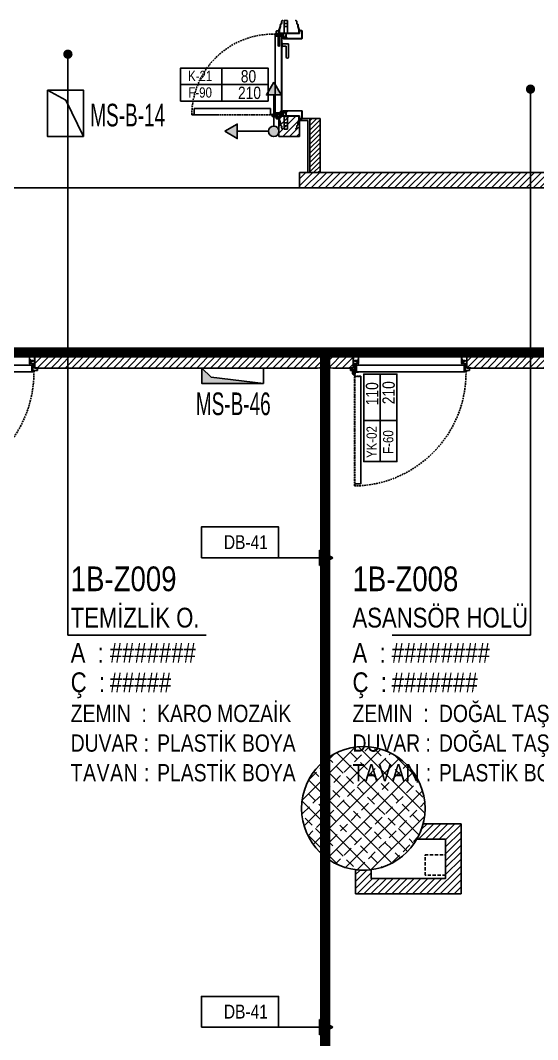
# Model space of a CAD drawing. Header units: centimetres. Extents: x -72470 to -43129, y -18750 to -16337.
# Drawn here: x -67366 to -66863, y -17329 to -16339 of the extents above; entities that cross this region are included whole.
import ezdxf
from ezdxf.enums import TextEntityAlignment as Align

# ---------------------------------------------------------------- set-up
doc = ezdxf.new("R2010")
doc.units = ezdxf.units.CM
doc.header["$MEASUREMENT"] = 0
for name, pattern in [('11-021_3001-BLOK_B_ZEMIN_KAT$0$HIDDEN2', [4.7625, 3.175, -1.5875]), ('DUZ', [0]), ('HIDDEN', [9.525, 6.35, -3.175])]:
    doc.linetypes.add(name, pattern=pattern)
doc.layers.get('0').update_dxf_attribs({"linetype": 'DUZ', "lineweight": 0})
doc.layers.get('Defpoints').update_dxf_attribs({"lineweight": 0})
doc.layers.add('11-021_3001-BLOK_B_ZEMIN_KAT$0$2DALANNET', color=1, linetype='Continuous', plot=False)
for name, color, linetype in [('11-021_3001-BLOK_B_ZEMIN_KAT$0$2DAYDINLATMA', 161, 'Continuous'), ('11-021_3001-BLOK_B_ZEMIN_KAT$0$2DDUVAR', 3, 'Continuous'), ('11-021_3001-BLOK_B_ZEMIN_KAT$0$2DGORUNUS2', 66, 'Continuous'), ('11-021_3001-BLOK_B_ZEMIN_KAT$0$2DKAPI', 180, 'Continuous'), ('11-021_3001-BLOK_B_ZEMIN_KAT$0$2DKAPIPOZU', 162, 'Continuous'), ('11-021_3001-BLOK_B_ZEMIN_KAT$0$2DKONST1', 6, 'Continuous'), ('11-021_3001-BLOK_B_ZEMIN_KAT$0$2DMAHALPOZU', 6, 'Continuous'), ('11-021_3001-BLOK_B_ZEMIN_KAT$0$2DPOZ DUVAR', 144, 'Continuous'), ('11-021_3001-BLOK_B_ZEMIN_KAT$0$2DTARAMA-DUVAR', 250, 'Continuous'), ('11-021_3001-BLOK_B_ZEMIN_KAT$0$2DTARAMA1', 253, 'Continuous'), ('11-021_3001-BLOK_B_ZEMIN_KAT$0$2DTAS', 32, 'Continuous'), ('11-021_3001-BLOK_B_ZEMIN_KAT$0$2DYAZI_SAFT', 212, 'Continuous'), ('11-021_3001-BLOK_B_ZEMIN_KAT$0$2DYAZIDOSEME', 212, 'Continuous'), ('11-021_500-BLOK A-str_zemin_kat$0$2DKOLON', 4, 'Continuous'), ('11-021_500-BLOK A-str_zemin_kat$0$2DTARAMA1', 253, 'Continuous'), ('11-021_500-BLOK B-str_zemin_kat$0$11-021_500-BLOK B-str_6_kat$0$2DTARAMA1', 253, 'Continuous'), ('11-021_500-BLOK B-str_zemin_kat$0$2DTARAMA-SAFT', 251, 'Continuous'), ('11-021_500-BLOK B-str_zemin_kat$0$2DTARAMA1', 253, 'Continuous'), ('2DDUVAR', 3, 'Continuous'), ('2DGORUNUS3', 41, 'Continuous'), ('2DTARAMA-DUVAR', 250, 'Continuous'), ('AREA_JLL', 242, 'Continuous')]:
    doc.layers.add(name, color=color, linetype=linetype)
doc.styles.add('11-021_3001-BLOK_B_ZEMIN_KAT$0$ARIAL', font='arial.ttf', dxfattribs={"width": 0.8})
doc.styles.add('11-021_3001-BLOK_B_ZEMIN_KAT$0$OLCU', font='arial.ttf', dxfattribs={"width": 0.8})
doc.styles.add('11-021_3001-BLOK_B_ZEMIN_KAT$0$yazi', font='calibri.ttf', dxfattribs={"width": 0.6})
doc.dimstyles.new('11-021_3001-BLOK_B_ZEMIN_KAT$0$DIM100', dxfattribs={"dimscale": 90, "dimtxt": 0.25, "dimasz": 0.005, "dimexe": 0.04, "dimexo": 0.1, "dimgap": 0.05, "dimtad": 1, "dimrnd": 0.5, "dimdsep": 46, "dimtxsty": '11-021_3001-BLOK_B_ZEMIN_KAT$0$OLCU', "dimblk": '11-021_3001-BLOK_B_ZEMIN_KAT$0$WDIM', "dimcen": 0.09, "dimse1": 1, "dimse2": 1, "dimclrd": 256, "dimclre": 256, "dimclrt": 6, "dimadec": 0, "dimazin": 0, "dimtfac": 1, "dimtix": 1, "dimtmove": 1, "dimatfit": 2, "dimldrblk": '11-021_3001-BLOK_B_ZEMIN_KAT$0$WDIM', "dimfxl": 1, "dimtolj": 1, "dimarcsym": 0})
pattern_1 = [(45, (-64549.759, -17951.807), (-3.367596, 3.367596), [])]

# ---------------------------------------------------------------- blocks, each defined once
blk = doc.blocks.new('11-021_3001-BLOK_B_ZEMIN_KAT$0$KÇ KOLU')
at = {"layer": '11-021_3001-BLOK_B_ZEMIN_KAT$0$2DKAPI'}
for p, q in [((-2.25, 0), (2.25, 0)), ((2.25, 0), (2.25, -0.5)), ((-11.7, -4.35), (-1.4, -4.35, 0)), ((-11.7, -6.65), (0.9, -6.65, 0)), ((-2.25, 0), (-2.25, -0.5)), ((-1.34, -0.5, 0), (-2.25, -0.5)), ((-1.34, -0.5, 0), (1.12, -0.5, 0)), ((-1.15, -4.1, 0), (-1.15, -0.5, 0)), ((1.12, -0.5, 0), (2.25, -0.5)), ((1.15, -6.4, 0), (1.15, -0.5, 0))]:
    blk.add_line(p, q, dxfattribs=at)
at = {"layer": '11-021_3001-BLOK_B_ZEMIN_KAT$0$2DKAPI', "extrusion": (1.39258e-08, -8.46361e-09, 1)}
blk.add_line((1.23, -0.5, 0), (-1.23, -0.5, 0), dxfattribs=at)
at = {"layer": '11-021_3001-BLOK_B_ZEMIN_KAT$0$2DKAPI'}
for centre, radius, start, end in [((-11.7, -5.5), 1.15, 90, 270), ((0.9, -6.4, 0), 0.25, 270.00097, 0.00097)]:
    blk.add_arc(centre, radius, start, end, dxfattribs=at)
at = {"layer": '11-021_3001-BLOK_B_ZEMIN_KAT$0$2DKAPI', "extrusion": (-1.0365e-12, 6.70829e-08, 1)}
blk.add_arc((-1.4, -4.1, 0), 0.25, 270.00097, 0, dxfattribs=at)
blk = doc.blocks.new('11-021_3001-BLOK_B_ZEMIN_KAT$0$K-21')
at = {"layer": '11-021_3001-BLOK_B_ZEMIN_KAT$0$2DTARAMA1'}
h = blk.add_hatch(dxfattribs=at)
h.set_pattern_fill('DOTS', color=256, scale=0.1, angle=180, style=0)
h.set_pattern_definition([(360, (-82.75, 15.9795), (0.079375, -0.15875), [0, -0.15875])])
edge = h.paths.add_edge_path()
edge.add_line((-75.57, 13.25), (-76.96, 13.25))
edge.add_line((-76.96, 13.25), (-77.25, 13.2))
edge.add_line((-77.25, 13.2), (-75.7, 13.2))
edge.add_arc((-75.7, 13.4), 0.2, 270, 311.40962)
h = blk.add_hatch(dxfattribs=at)
h.set_pattern_fill('DOTS', color=256, scale=0.1, angle=180, style=0)
h.set_pattern_definition([(180, (2.75, 15.9795), (-0.079375, -0.15875), [0, -0.15875])])
edge = h.paths.add_edge_path()
edge.add_line((-3.04, 13.25), (-4.43, 13.25))
edge.add_arc((-4.3, 13.4), 0.2, 228.59038, 270)
edge.add_line((-4.3, 13.2), (-2.75, 13.2))
edge.add_line((-2.75, 13.2), (-3.04, 13.25))
blk.add_line((-78.38, 22.5), (-78.4, 22.5))
at = {"layer": '11-021_3001-BLOK_B_ZEMIN_KAT$0$2DKAPI', "lineweight": -2}
for p, q in [((-79.7, 23.55), (-79.7, 22.7)), ((-0.7, 23.65), (-79.6, 23.65)), ((-0.7, 23.55), (-79.6, 23.55)), ((-79.6, 23.55), (-79.6, 22.7)), ((-77.6, 22.7), (-79.6, 22.7)), ((-77.5, 22.6), (-79.6, 22.6)), ((-77.5, 22.85), (-79.5, 22.85)), ((-79.5, 22.85), (-79.5, 22.75)), ((-77.5, 22.75), (-79.5, 22.75)), ((-77.5, 22.42), (-77.68, 22.6)), ((-77.6, 22.7), (-77.6, 22.6)), ((-77.5, 22.75), (-77.5, 17.35)), ((-77.4, 22.75), (-77.4, 17.35)), ((-2.21, 24.15), (-4.4, 24.15)), ((-2.9, 22.75), (-2.9, 17.35)), ((-0.8, 22.85), (-2.8, 22.85)), ((-0.8, 22.75), (-2.8, 22.75)), ((-2.8, 22.75), (-2.8, 17.35)), ((-0.7, 22.6), (-2.8, 22.6)), ((-2.55, 22.6), (-2.8, 22.37)), ((-0.7, 22.7), (-2.7, 22.7)), ((-2.7, 22.7), (-2.7, 22.6)), ((-1.26, 24.32), (-2.11, 24.16)), ((-0.16, 24.02), (-2.09, 23.66)), ((-0.8, 22.85), (-0.8, 22.75)), ((-0.7, 23.55), (-0.7, 22.7)), ((-0.6, 23.55), (-0.6, 22.7)), ((0.23, 24.16), (-0.01, 24.6)), ((0.4, 25.3), (0.4, 22.5)), ((0.9, 25.3), (0.9, 22.5)), ((-2.9, 17.35), (-77.4, 17.35)), ((-2.9, 17.25), (-77.4, 17.25)), ((-75.15, 11.5), (-75.15, 15.55)), ((-4.85, 11.5), (-4.85, 15.55))]:
    blk.add_line(p, q, dxfattribs=at)
at = {"layer": '11-021_3001-BLOK_B_ZEMIN_KAT$0$2DKAPI'}
for p, q in [((-78.5, 21.5), (-78.5, 19.45)), ((-1.09, 21.95), (-1.73, 21.95)), ((-1.5, 21.5), (-1.5, 19.45)), ((-1.2, 21.5), (-1.2, 19.45)), ((-1.09, 21.95), (1.21, 21.95)), ((-1.09, 21.65), (1.21, 21.65)), ((1.03, 21.95), (1.03, 22.3)), ((1.36, 22.3), (1.36, 22.1)), ((1.66, 22.3), (1.66, 22.1)), ((-78.3, 13), (-79.95, 13)), ((-1.7, 13), (-0.05, 13)), ((-1.5, 19.45), (-1.2, 19.45))]:
    blk.add_line(p, q, dxfattribs=at)
at = {"layer": '11-021_3001-BLOK_B_ZEMIN_KAT$0$2DKAPI', "linetype": '11-021_3001-BLOK_B_ZEMIN_KAT$0$HIDDEN2', "ltscale": 0.1}
for p, q in [((-92.8, 14.75), (-80.3, 14.75)), ((-92.8, 14.75), (-92.8, 11.75)), ((-92.8, 11.75), (-80.3, 11.75)), ((-89.8, 14.55), (-89.8, 11.95)), ((-86.8, 14.55), (-86.8, 11.95)), ((-80.5, 14.75), (-80.5, 11.75)), ((12.8, 14.75), (0.3, 14.75)), ((12.8, 11.75), (0.3, 11.75)), ((0.5, 14.75), (0.5, 11.75)), ((6.8, 14.55), (6.8, 11.95)), ((9.8, 14.55), (9.8, 11.95)), ((12.8, 14.75), (12.8, 11.75))]:
    blk.add_line(p, q, dxfattribs=at)
at = {"layer": '11-021_3001-BLOK_B_ZEMIN_KAT$0$2DKAPI'}
for points in [[(-80, 0), (-84, 0), (-84, 0.3), (-81, 0.3), (-80.3, 0.3), (-80.3, 19.7), (-84, 19.7), (-84, 20), (-80, 20)], [(-78.12, 21.58), (-78.3, 21.58), (-78.3, 19.58), (-78.12, 19.58)], [(-1.7, 21.58), (-1.88, 21.58), (-1.88, 19.58), (-1.7, 19.58)], [(0, 0), (4, 0), (4, 0.3), (1, 0.3), (0.3, 0.3), (0.3, 19.7), (4, 19.7), (4, 20), (0, 20)]]:
    blk.add_lwpolyline(points, close=True, dxfattribs=at)
at = {"layer": '11-021_3001-BLOK_B_ZEMIN_KAT$0$2DKAPI', "lineweight": -2}
for points in [[(-76.9, 15.6), (-76.9, 14.9, 0.414214), (-76.7, 14.7), (-75.9, 14.7, 0.494565), (-75.71, 14.95), (-75.71, 14.95), (-75.89, 15.62, -1.142909), (-75.3, 15.7), (-75.3, 13.4, -0.414214), (-75.7, 13), (-78.3, 13), (-78.3, 13.2), (-75.7, 13.2, 0.414214), (-75.5, 13.4), (-75.5, 15.7, 1.142909), (-75.7, 15.67), (-75.51, 15.01, -0.494565), (-75.9, 14.5), (-76.7, 14.5, -0.414214), (-77.1, 14.9), (-77.1, 15.6, 0.414214), (-77.3, 15.8), (-78.1, 15.8, -0.388473), (-78.5, 16.16), (-78.49, 16.17), (-78.5, 16.17, -0.016382), (-78.5, 16.2), (-78.5, 21.58, -0.267949), (-78.3, 21.93, 0.767327), (-78.4, 22.3), (-82.4, 22.3, 0.414214), (-82.6, 22.1), (-82.6, 21), (-82.8, 21), (-82.8, 22.1, -0.414214), (-82.4, 22.5), (-78.4, 22.5, -0.767327), (-78.2, 21.75, 0.267949), (-78.3, 21.58), (-78.3, 16.2, 0.414214), (-78.1, 16), (-77.3, 16, -0.414214)], [(-3.1, 15.6), (-3.1, 14.9, -0.414214), (-3.3, 14.7), (-4.1, 14.7, -0.494565), (-4.29, 14.95), (-4.29, 14.95), (-4.11, 15.62, 1.142909), (-4.7, 15.7), (-4.7, 13.4, 0.414214), (-4.3, 13), (-1.7, 13), (-1.7, 13.2), (-4.3, 13.2, -0.414214), (-4.5, 13.4), (-4.5, 15.7, -1.142909), (-4.3, 15.67), (-4.49, 15.01, 0.494565), (-4.1, 14.5), (-3.3, 14.5, 0.414214), (-2.9, 14.9), (-2.9, 15.6, -0.414214), (-2.7, 15.8), (-1.9, 15.8, 0.388473), (-1.5, 16.16), (-1.51, 16.17), (-1.5, 16.17, 0.016382), (-1.5, 16.2), (-1.5, 21.58, 0.267949), (-1.7, 21.93, -0.767327), (-1.6, 22.3), (2.4, 22.3, -0.414214), (2.6, 22.1), (2.6, 21), (2.8, 21), (2.8, 22.1, 0.414214), (2.4, 22.5), (-1.6, 22.5, 0.767327), (-1.8, 21.75, -0.267949), (-1.7, 21.58), (-1.7, 16.2, -0.414214), (-1.9, 16), (-2.7, 16, 0.414214)], [(-75, -2.25, -0.414214), (-75.25, -2.5), (-82.65, -2.5, -0.414214), (-82.9, -2.25), (-82.9, 0), (-82.75, 0), (-82.75, -2.25, 0.414214), (-82.65, -2.35), (-75.25, -2.35, 0.414214), (-75.15, -2.25), (-75.15, 11.5, -1), (-75.6, 11.5), (-75.6, 12.48), (-75.45, 12.48), (-75.45, 11.5, 1), (-75.3, 11.5), (-75.3, 15.55, -1), (-75, 15.55)], [(-5, -2.25, 0.414214), (-4.75, -2.5), (2.65, -2.5, 0.414214), (2.9, -2.25), (2.9, 0), (2.75, 0), (2.75, -2.25, -0.414214), (2.65, -2.35), (-4.75, -2.35, -0.414214), (-4.85, -2.25), (-4.85, 11.5, 1), (-4.4, 11.5), (-4.4, 12.48), (-4.55, 12.48), (-4.55, 11.5, -1), (-4.7, 11.5), (-4.7, 15.55, 1), (-5, 15.55)]]:
    blk.add_lwpolyline(points, format="xyb", close=True, dxfattribs=at)
at = {"layer": '11-021_3001-BLOK_B_ZEMIN_KAT$0$2DKAPI'}
for points in [[(-87.8, 18.42, 0.330017), (-89.25, 17.89, -0.330016), (-90.93, 17.28, 0.420839), (-92.55, 16.37), (-92.78, 16.29, -0.447989), (-90.87, 17.47, 0.330017), (-89.42, 18, -0.330016), (-87.74, 18.61, 0.160745), (-86.93, 18.63), (-84, 19.7), (-81, 19.7), (-81, 19.5), (-83.96, 19.5), (-86.86, 18.45, -0.160745)], [(-79.81, 15.11), (-79.99, 15.34), (-78.68, 16.4), (-78.5, 16.17, 0.005789), (-78.5, 16.16)], [(-75.95, 13.43), (-75.98, 13.58), (-77.25, 13.35), (-78.36, 13.55, 0.465986), (-78.65, 13.3), (-78.65, 13.1, 0.414214), (-78.4, 12.85), (-75.55, 12.85, -0.414214), (-75.45, 12.75), (-75.45, 11.5), (-75.3, 11.5), (-75.3, 12.75, 0.414214), (-75.55, 13), (-78.4, 13, -0.414214), (-78.5, 13.1), (-78.5, 13.3, -0.465987), (-78.38, 13.4), (-77.25, 13.2)], [(-4.05, 13.43), (-4.02, 13.58), (-2.75, 13.35), (-1.64, 13.55, -0.465986), (-1.35, 13.3), (-1.35, 13.1, -0.414214), (-1.6, 12.85), (-4.45, 12.85, 0.414214), (-4.55, 12.75), (-4.55, 11.5), (-4.7, 11.5), (-4.7, 12.75, -0.414214), (-4.45, 13), (-1.6, 13, 0.414214), (-1.5, 13.1), (-1.5, 13.3, 0.465987), (-1.62, 13.4), (-2.75, 13.2)], [(-0.19, 15.11), (-0.01, 15.34), (-1.32, 16.4), (-1.5, 16.17, -0.005789), (-1.5, 16.16)], [(7.8, 18.42, -0.330017), (9.25, 17.89, 0.330016), (10.93, 17.28, -0.420839), (12.55, 16.37), (12.78, 16.29, 0.447989), (10.87, 17.47, -0.330017), (9.42, 18, 0.330016), (7.74, 18.61, -0.160745), (6.93, 18.63), (4, 19.7), (1, 19.7), (1, 19.5), (3.96, 19.5), (6.86, 18.45, 0.160745)], [(-87.8, 1.58, -0.330017), (-89.25, 2.11, 0.330017), (-90.93, 2.72, -0.420839), (-92.55, 3.63), (-92.78, 3.71, 0.447989), (-90.87, 2.53, -0.330017), (-89.42, 2, 0.330016), (-87.74, 1.39, -0.160745), (-86.93, 1.37), (-84, 0.3), (-81, 0.3), (-81, 0.5), (-83.96, 0.5), (-86.86, 1.55, 0.160745)], [(7.8, 1.58, 0.330017), (9.25, 2.11, -0.330017), (10.93, 2.72, 0.420839), (12.55, 3.63), (12.78, 3.71, -0.447989), (10.87, 2.53, 0.330017), (9.42, 2, -0.330016), (7.74, 1.39, 0.160745), (6.93, 1.37), (4, 0.3), (1, 0.3), (1, 0.5), (3.96, 0.5), (6.86, 1.55, -0.160745)]]:
    blk.add_lwpolyline(points, format="xyb", close=True, dxfattribs=at)
at = {"layer": '11-021_3001-BLOK_B_ZEMIN_KAT$0$2DKAPI', "lineweight": -2}
blk.add_circle((-0.4, 25.3), 0.8, dxfattribs=at)
for centre, radius, start, end in [((-79.6, 23.55), 0.1, 90, 180), ((-79.6, 22.7), 0.1, 180, 270), ((-77.5, 22.75), 0.1, 0, 90), ((-4.4, 23.65), 0.5, 90, 180), ((-2.8, 22.75), 0.1, 90, 180), ((-2.21, 24.65), 0.5, 270, 280.80118), ((-2.18, 24.15), 0.5, 270, 280.69587), ((-0.4, 25.3), 1.3, 0, 307.97987), ((-0.7, 23.55), 0.1, 0, 90), ((-0.7, 22.7), 0.1, 270, 0), ((-77.4, 17.35), 0.1, 180, 270), ((-2.9, 17.35), 0.1, 270, 0)]:
    blk.add_arc(centre, radius, start, end, dxfattribs=at)
at = {"layer": '11-021_3001-BLOK_B_ZEMIN_KAT$0$2DKAPI'}
for centre, radius, start, end in [((-1.05, 21.5), 0.45, 90, 180), ((-1.05, 21.5), 0.15, 90, 180), ((1.21, 22.1), 0.45, 270, 0), ((1.21, 22.1), 0.15, 270, 0), ((-79.99, 15.34), 0.3, 270, 308.89453), ((-78.49, 16.17), 0.3, 218.89453, 292.02431), ((-1.51, 16.17), 0.3, 247.97569, 321.10547), ((-0.01, 15.34), 0.3, 231.10547, 270)]:
    blk.add_arc(centre, radius, start, end, dxfattribs=at)
at = {"layer": '11-021_3001-BLOK_B_ZEMIN_KAT$0$2DKONST1'}
for p, q in [((-80.3, 20.78), (-80.3, 19.03)), ((-78.45, 20.88), (-80.2, 20.88)), ((-78.3, 21.59), (-78.3, 18.58)), ((-78.12, 21.23), (-78.1, 21.23)), ((-78, 21.13), (-78, 18.68)), ((-77.9, 22.01), (-77.9, 20.7)), ((-80.2, 18.93), (-78.45, 18.93)), ((-78.12, 18.58), (-78.3, 18.58)), ((-78.12, 18.58), (-78.1, 18.58)), ((-4.5, 18.51), (-4.41, 18.6)), ((-4.5, 17.69), (-4.5, 18.51)), ((-2.8, 18.51), (-4.5, 18.51)), ((-4.41, 17.6), (-4.5, 17.69)), ((-2.8, 17.69), (-4.5, 17.69)), ((-4.41, 17.6), (-4.41, 18.6)), ((-4.41, 18.6), (-2.8, 18.6)), ((-2.8, 17.6), (-4.41, 17.6)), ((-2, 19.45), (-2, 16.75)), ((-1.7, 19.55), (-1.9, 19.55)), ((-1.88, 16.65), (-1.9, 16.65)), ((-1.88, 16.65), (-1.7, 16.65)), ((-1.7, 19.55), (-1.7, 16.65)), ((-1.55, 19.4), (-0.2, 19.4)), ((-0.2, 16.8), (-1.55, 16.8)), ((-1, 17.45), (-1, 18.75)), ((-0.1, 19.3), (-0.1, 16.9))]:
    blk.add_line(p, q, dxfattribs=at)
at = {"layer": '11-021_3001-BLOK_B_ZEMIN_KAT$0$2DKONST1', "linetype": '11-021_3001-BLOK_B_ZEMIN_KAT$0$HIDDEN2', "ltscale": 0.1}
for p, q in [((-67.7, 20.67), (-77.2, 20.67)), ((-67.7, 19.27), (-67.7, 20.67)), ((-77.2, 19.27), (-67.7, 19.27))]:
    blk.add_line(p, q, dxfattribs=at)
at = {"layer": '11-021_3001-BLOK_B_ZEMIN_KAT$0$2DKONST1'}
for points in [[(-78.12, 19.69), (-78.7, 20.27), (-78.7, 20.47), (-78.12, 20.47)], [(-78.12, 20.27), (-78.7, 20.27)], [(-78.12, 20.47), (-77.5, 20.47)], [(-77.5, 20.27), (-78.12, 20.27)], [(-77.5, 19.07), (-78.12, 19.69)], [(-2.8, 17.45), (-1, 17.45), (-0.6, 17.85), (-0.6, 18.35), (-1, 18.75), (-2.8, 18.75), (-2.8, 17.45)]]:
    blk.add_lwpolyline(points, dxfattribs=at)
blk.add_lwpolyline([(-77.2, 21.07), (-77.5, 21.07), (-77.5, 18.67), (-77.3, 18.67), (-77.2, 18.67)], close=True, dxfattribs=at)
for points in [[(-75.9, 15.68), (-75.89, 15.11, 0.407471), (-75.81, 15.02), (-75.74, 15.01, -0.314176), (-75.72, 14.99), (-75.7, 14.94, -0.314278), (-75.73, 14.88), (-75.96, 14.79, -0.088425), (-76.2, 14.75), (-76.72, 14.73, -0.002352), (-76.81, 14.75, -0.133859), (-76.83, 14.76, -0.207567), (-76.9, 14.9), (-76.9, 15.58, 0.213459), (-77.02, 15.88, -0.539342), (-77.01, 15.99, -0.17378), (-76.98, 15.98, 0.03736), (-76.4, 15.95, 0.055717), (-75.63, 16.15, 0.487936), (-75.62, 16.22, 0.191668), (-76.78, 16.74, 0.032422), (-77.02, 16.74, -1.157597), (-77.04, 16.9), (-76.7, 16.9, -0.095803), (-76.03, 16.73, -0.073827), (-75.47, 16.36, -0.054813), (-75.33, 16.22, -0.629557), (-75.41, 16.04, 0.056027), (-75.65, 16, 0.20578), (-75.85, 15.87, 0.163118)], [(-76.1, 15.75), (-76.66, 15.75, 0.414214), (-76.72, 15.69), (-76.72, 15.03, 0.414214), (-76.66, 14.97), (-76.11, 14.97, 0.308319), (-76.06, 15), (-76.06, 15.53, 0.062439), (-76.06, 15.54), (-76.07, 15.73, 0.213162)], [(-4.1, 15.68), (-4.11, 15.11, -0.407471), (-4.19, 15.02), (-4.26, 15.01, 0.314176), (-4.28, 14.99), (-4.3, 14.94, 0.314278), (-4.27, 14.88), (-4.04, 14.79, 0.088425), (-3.8, 14.75), (-3.28, 14.73, 0.002352), (-3.19, 14.75, 0.133859), (-3.17, 14.76, 0.207567), (-3.1, 14.9), (-3.1, 15.58, -0.213459), (-2.98, 15.88, 0.539342), (-2.99, 15.99, 0.17378), (-3.02, 15.98, -0.03736), (-3.6, 15.95, -0.055717), (-4.37, 16.15, -0.487936), (-4.38, 16.22, -0.191668), (-3.22, 16.74, -0.032422), (-2.98, 16.74, 1.157597), (-2.96, 16.9), (-3.3, 16.9, 0.095803), (-3.97, 16.73, 0.073827), (-4.53, 16.36, 0.054813), (-4.67, 16.22, 0.629557), (-4.59, 16.04, -0.056027), (-4.35, 16, -0.20578), (-4.15, 15.87, -0.163118)], [(-3.9, 15.75), (-3.34, 15.75, -0.414214), (-3.28, 15.69), (-3.28, 15.03, -0.414214), (-3.34, 14.97), (-3.89, 14.97, -0.308319), (-3.94, 15), (-3.94, 15.53, -0.062439), (-3.94, 15.54), (-3.93, 15.73, -0.213162)]]:
    blk.add_lwpolyline(points, format="xyb", close=True, dxfattribs=at)
for centre, radius, start, end in [((-80.2, 20.78), 0.1, 90, 180), ((-78.38, 22.01), 0.485, 0, 90), ((-78.1, 21.13), 0.1, 0, 90), ((-78.05, 20.7), 0.15, 289.47122, 0), ((-80.2, 19.03), 0.1, 180, 270), ((-78.1, 18.68), 0.1, 270, 0), ((-1.9, 19.45), 0.1, 90, 180), ((-1.9, 16.75), 0.1, 180, 270), ((-0.2, 19.3), 0.1, 0, 90), ((-0.2, 16.9), 0.1, 270, 0)]:
    blk.add_arc(centre, radius, start, end, dxfattribs=at)
at = {"layer": '11-021_3001-BLOK_B_ZEMIN_KAT$0$2DTARAMA1', "linetype": '11-021_3001-BLOK_B_ZEMIN_KAT$0$HIDDEN2', "ltscale": 0.5}
for points in [[(-7.25, 80.25), (-7.25, 102.33, -0.414214), (-7.13, 102.45), (-1.4, 102.45, 0.414214), (-1.27, 102.58), (-1.27, 104.43, 1), (-1.29, 104.43), (-1.29, 102.58, -1), (-1.45, 102.58), (-1.45, 104.43, -1), (-1.11, 104.43), (-1.11, 80.25)], [(-1.18, 80.25), (-1.18, 104.43, 1), (-1.38, 104.43), (-1.38, 102.58, 1), (-1.36, 102.58), (-1.36, 104.43, -1), (-1.2, 104.43), (-1.2, 102.58, -0.414214), (-1.4, 102.38), (-7.13, 102.38, 0.414214), (-7.18, 102.33), (-7.18, 80.25)], [(-7.25, 80.25), (-7.25, 80.25), (-7.25, 28.17, 0.414214), (-7.13, 28.05), (-1.4, 28.05, -0.414214), (-1.27, 27.92), (-1.27, 26.07, -1), (-1.29, 26.07), (-1.29, 27.92, 1), (-1.45, 27.92), (-1.45, 26.07, 1), (-1.11, 26.07), (-1.11, 80.25)], [(-1.18, 80.25), (-1.18, 80.25), (-1.18, 26.07, -1), (-1.38, 26.07), (-1.38, 27.92, -1), (-1.36, 27.92), (-1.36, 26.07, 1), (-1.2, 26.07), (-1.2, 27.92, 0.414214), (-1.4, 28.12), (-7.13, 28.12, -0.414214), (-7.18, 28.17), (-7.18, 80.25)]]:
    blk.add_lwpolyline(points, format="xyb", dxfattribs=at)
blk.add_arc((-0.7, 25.89), 78.71, 90.42441, 182.20373, dxfattribs=at)
at = {"layer": '11-021_3001-BLOK_B_ZEMIN_KAT$0$2DTARAMA1', "lineweight": -2}
for points in [[(-79.99, 15.34), (-79.99, 15.04), (-79.81, 15.11)], [(-78.5, 16.16), (-78.73, 15.98), (-78.57, 15.88)], [(-78.57, 15.88), (-78.38, 15.89), (-78.5, 16.16)], [(-1.43, 15.88), (-1.62, 15.89), (-1.5, 16.16)], [(-1.5, 16.16), (-1.27, 15.98), (-1.43, 15.88)], [(-0.01, 15.34), (-0.01, 15.04), (-0.19, 15.11)]]:
    blk.add_solid(points, dxfattribs=at)
at = {"layer": 'Defpoints'}
blk.add_lwpolyline([(0, 0), (0, 20), (11.94, 20)], dxfattribs=at)
at = {"extrusion": (0, 0, -1), "zscale": -1}
blk.add_blockref('11-021_3001-BLOK_B_ZEMIN_KAT$0$KÇ KOLU', (68.9, 17.25), dxfattribs=at)
blk = doc.blocks.new('11-021_3001-BLOK_B_ZEMIN_KAT$0$KAPINO')
blk.add_line((-19.02, 11.06), (65.98, 11.06))
for points in [[(20.98, 27.13), (-19.02, 27.13), (-19.02, -5), (20.98, -5)], [(20.98, 27.13), (65.98, 27.13), (65.98, -5), (20.98, -5)]]:
    blk.add_lwpolyline(points, close=True)
at = {"color": 2, "style": '11-021_3001-BLOK_B_ZEMIN_KAT$0$OLCU', "width": 0.8}
for tag, height, p in [('KAP.NO', 10, (-0.03, 19.47)), ('GENISLIK', 12, (46.93, 19.1)), ('YANGIN', 10, (-0.03, 3.4)), ('YUKSEKLIK', 12, (47.93, 3.03))]:
    blk.add_attdef(tag, text='', height=height, dxfattribs=at).set_placement(p, align=Align.MIDDLE_CENTER)
blk = doc.blocks.new('11-021_3001-BLOK_B_ZEMIN_KAT$0$DösemeYönelim')
at = {"extrusion": (-1e-15, -1.85709e-08, 1)}
h = blk.add_hatch(color=256, dxfattribs=at)
h.paths.add_polyline_path([(3.38, 0, -1), (-3.38, 0, -1)])
h.paths.add_polyline_path([(23.6, 4.74), (31.8, 0), (23.6, -4.74)])
h.paths.add_polyline_path([(-4.74, 23.6), (0, 31.8), (4.74, 23.6)])
for p, q in [((0, 3.38, 0), (0, 23.6, 0)), ((3.38, 0), (23.6, 0))]:
    blk.add_line(p, q, dxfattribs=at)
for points in [[(0, 31.8), (4.74, 23.6), (-4.74, 23.6)], [(31.8, 0), (23.6, -4.74), (23.6, 4.74)]]:
    blk.add_lwpolyline(points, close=True, dxfattribs=at)
blk.add_circle((0, 0), 3.38, dxfattribs=at)
blk.add_circle((0, 0), 3.38, dxfattribs=at)
blk = doc.blocks.new('11-021_3001-BLOK_B_ZEMIN_KAT$0$KT-110')
blk.add_line((108.39, 2.5), (108.4, 2.5))
at = {"layer": '11-021_3001-BLOK_B_ZEMIN_KAT$0$2DKAPI'}
for p, q in [((-1.66, 2.3), (-1.66, 2.1)), ((-1.36, 2.3), (-1.36, 2.1)), ((1.09, 1.95), (-1.21, 1.95)), ((1.09, 1.65), (-1.21, 1.65)), ((-1.03, 1.95), (-1.03, 2.3)), ((1.09, 1.95), (1.73, 1.95)), ((1.2, 1.5), (1.2, -0.55)), ((1.5, 1.5), (1.5, -0.55)), ((108.5, 1.5), (108.5, -0.55)), ((1.7, -7), (0.05, -7)), ((1.5, -0.55), (1.2, -0.55)), ((108.3, -7), (109.95, -7))]:
    blk.add_line(p, q, dxfattribs=at)
at = {"layer": '11-021_3001-BLOK_B_ZEMIN_KAT$0$2DKAPI', "lineweight": -2}
for p, q in [((-0.9, 5.3), (-0.9, 2.5)), ((-0.4, 5.3), (-0.4, 2.5)), ((-0.23, 4.16), (0.01, 4.6)), ((0.16, 4.02), (2.09, 3.66)), ((0.6, 3.55), (0.6, 2.7)), ((0.7, 3.65), (109.6, 3.65)), ((0.7, 3.55), (109.6, 3.55)), ((0.7, 3.55), (0.7, 2.7)), ((0.7, 2.7), (2.7, 2.7)), ((0.7, 2.6), (2.8, 2.6)), ((0.8, 2.85), (2.8, 2.85)), ((0.8, 2.85), (0.8, 2.75)), ((0.8, 2.75), (2.8, 2.75)), ((1.26, 4.32), (2.11, 4.16)), ((2.21, 4.15), (4.4, 4.15)), ((2.55, 2.6), (2.8, 2.37)), ((2.7, 2.7), (2.7, 2.6)), ((2.8, 2.75), (2.8, -2.65)), ((2.9, 2.75), (2.9, -2.65)), ((107.4, 2.75), (107.4, -2.65)), ((107.5, 2.85), (109.5, 2.85)), ((107.5, 2.75), (109.5, 2.75)), ((107.5, 2.75), (107.5, -2.65)), ((107.5, 2.6), (109.6, 2.6)), ((107.5, 2.42), (107.68, 2.6)), ((107.6, 2.7), (109.6, 2.7)), ((107.6, 2.7), (107.6, 2.6)), ((109.5, 2.85), (109.5, 2.75)), ((109.6, 3.55), (109.6, 2.7)), ((109.7, 3.55), (109.7, 2.7)), ((2.9, -2.65), (107.4, -2.65)), ((2.9, -2.75), (107.4, -2.75)), ((4.85, -8.5), (4.85, -4.45)), ((105.15, -8.5), (105.15, -4.45))]:
    blk.add_line(p, q, dxfattribs=at)
at = {"layer": '11-021_3001-BLOK_B_ZEMIN_KAT$0$2DKAPI'}
for points in [[(0, -15), (-4, -15), (-4, -14.7), (-1, -14.7), (-0.3, -14.7), (-0.3, -0.3), (-4, -0.3), (-4, 0), (0, 0)], [(1.7, 1.58), (1.88, 1.58), (1.88, -0.42), (1.7, -0.42)], [(108.12, 1.58), (108.3, 1.58), (108.3, -0.42), (108.12, -0.42)], [(110, -15), (114, -15), (114, -14.7), (111, -14.7), (110.3, -14.7), (110.3, -0.3), (114, -0.3), (114, 0), (110, 0)]]:
    blk.add_lwpolyline(points, close=True, dxfattribs=at)
at = {"layer": '11-021_3001-BLOK_B_ZEMIN_KAT$0$2DKAPI', "lineweight": -2}
for points in [[(3.1, -4.4), (3.1, -5.1, 0.414214), (3.3, -5.3), (4.1, -5.3, 0.494565), (4.29, -5.05), (4.29, -5.05), (4.11, -4.38, -1.142909), (4.7, -4.3), (4.7, -6.6, -0.414214), (4.3, -7), (1.7, -7), (1.7, -6.8), (4.3, -6.8, 0.414214), (4.5, -6.6), (4.5, -4.3, 1.142909), (4.3, -4.33), (4.49, -4.99, -0.494565), (4.1, -5.5), (3.3, -5.5, -0.414214), (2.9, -5.1), (2.9, -4.4, 0.414214), (2.7, -4.2), (1.9, -4.2, -0.388473), (1.5, -3.84), (1.51, -3.83), (1.5, -3.83, -0.016382), (1.5, -3.8), (1.5, 1.58, -0.267949), (1.7, 1.93, 0.767327), (1.6, 2.3), (-2.4, 2.3, 0.414214), (-2.6, 2.1), (-2.6, 1), (-2.8, 1), (-2.8, 2.1, -0.414214), (-2.4, 2.5), (1.6, 2.5, -0.767327), (1.8, 1.75, 0.267949), (1.7, 1.58), (1.7, -3.8, 0.414214), (1.9, -4), (2.7, -4, -0.414214)], [(106.9, -4.4), (106.9, -5.1, -0.414214), (106.7, -5.3), (105.9, -5.3, -0.494565), (105.71, -5.05), (105.71, -5.05), (105.89, -4.38, 1.142909), (105.3, -4.3), (105.3, -6.6, 0.414214), (105.7, -7), (108.3, -7), (108.3, -6.8), (105.7, -6.8, -0.414214), (105.5, -6.6), (105.5, -4.3, -1.142909), (105.7, -4.33), (105.51, -4.99, 0.494565), (105.9, -5.5), (106.7, -5.5, 0.414214), (107.1, -5.1), (107.1, -4.4, -0.414214), (107.3, -4.2), (108.1, -4.2, 0.388473), (108.5, -3.84), (108.49, -3.83), (108.5, -3.83, 0.016382), (108.5, -3.8), (108.5, 1.58, 0.267949), (108.3, 1.93, -0.767327), (108.4, 2.3), (112.4, 2.3, -0.414214), (112.6, 2.1), (112.6, 1), (112.8, 1), (112.8, 2.1, 0.414214), (112.4, 2.5), (108.4, 2.5, 0.767327), (108.2, 1.75, -0.267949), (108.3, 1.58), (108.3, -3.8, -0.414214), (108.1, -4), (107.3, -4, 0.414214)], [(5, -18.25, -0.414214), (4.75, -18.5), (-2.65, -18.5, -0.414214), (-2.9, -18.25), (-2.9, -16), (-2.75, -16), (-2.75, -18.25, 0.414214), (-2.65, -18.35), (4.75, -18.35, 0.414214), (4.85, -18.25), (4.85, -8.5, -1), (4.4, -8.5), (4.4, -7.52), (4.55, -7.52), (4.55, -8.5, 1), (4.7, -8.5), (4.7, -4.45, -1), (5, -4.45)], [(105, -18.25, 0.414214), (105.25, -18.5), (112.65, -18.5, 0.414214), (112.9, -18.25), (112.9, -16), (112.75, -16), (112.75, -18.25, -0.414214), (112.65, -18.35), (105.25, -18.35, -0.414214), (105.15, -18.25), (105.15, -8.5, 1), (105.6, -8.5), (105.6, -7.52), (105.45, -7.52), (105.45, -8.5, -1), (105.3, -8.5), (105.3, -4.45, 1), (105, -4.45)]]:
    blk.add_lwpolyline(points, format="xyb", close=True, dxfattribs=at)
at = {"layer": '11-021_3001-BLOK_B_ZEMIN_KAT$0$2DKAPI'}
for points in [[(0.19, -4.89), (0.01, -4.66), (1.32, -3.6), (1.5, -3.83, 0.005789), (1.5, -3.84)], [(4.05, -6.57), (4.02, -6.42), (2.75, -6.65), (1.64, -6.45, 0.465986), (1.35, -6.7), (1.35, -6.9, 0.414214), (1.6, -7.15), (4.45, -7.15, -0.414214), (4.55, -7.25), (4.55, -8.5), (4.7, -8.5), (4.7, -7.25, 0.414214), (4.45, -7), (1.6, -7, -0.414214), (1.5, -6.9), (1.5, -6.7, -0.465987), (1.62, -6.6), (2.75, -6.8)], [(105.95, -6.57), (105.98, -6.42), (107.25, -6.65), (108.36, -6.45, -0.465986), (108.65, -6.7), (108.65, -6.9, -0.414214), (108.4, -7.15), (105.55, -7.15, 0.414214), (105.45, -7.25), (105.45, -8.5), (105.3, -8.5), (105.3, -7.25, -0.414214), (105.55, -7), (108.4, -7, 0.414214), (108.5, -6.9), (108.5, -6.7, 0.465987), (108.38, -6.6), (107.25, -6.8)], [(109.81, -4.89), (109.99, -4.66), (108.68, -3.6), (108.5, -3.83, -0.005789), (108.5, -3.84)]]:
    blk.add_lwpolyline(points, format="xyb", close=True, dxfattribs=at)
at = {"layer": '11-021_3001-BLOK_B_ZEMIN_KAT$0$2DKAPI', "lineweight": -2}
blk.add_circle((0.4, 5.3), 0.8, dxfattribs=at)
at = {"layer": '11-021_3001-BLOK_B_ZEMIN_KAT$0$2DKAPI'}
for centre, radius, start, end in [((-1.21, 2.1), 0.45, 180, 270), ((-1.21, 2.1), 0.15, 180, 270), ((1.05, 1.5), 0.45, 0, 90), ((1.05, 1.5), 0.15, 0, 90), ((0.01, -4.66), 0.3, 270, 308.89453), ((1.51, -3.83), 0.3, 218.89453, 292.02431), ((108.49, -3.83), 0.3, 247.97569, 321.10547), ((109.99, -4.66), 0.3, 231.10547, 270)]:
    blk.add_arc(centre, radius, start, end, dxfattribs=at)
at = {"layer": '11-021_3001-BLOK_B_ZEMIN_KAT$0$2DKAPI', "lineweight": -2}
for centre, radius, start, end in [((0.4, 5.3), 1.3, 232.02013, 180), ((0.7, 3.55), 0.1, 90, 180), ((0.7, 2.7), 0.1, 180, 270), ((2.18, 4.15), 0.5, 259.30413, 270), ((2.21, 4.65), 0.5, 259.19882, 270), ((2.8, 2.75), 0.1, 0, 90), ((4.4, 3.65), 0.5, 0, 90), ((107.5, 2.75), 0.1, 90, 180), ((109.6, 3.55), 0.1, 0, 90), ((109.6, 2.7), 0.1, 270, 0), ((2.9, -2.65), 0.1, 180, 270), ((107.4, -2.65), 0.1, 270, 0)]:
    blk.add_arc(centre, radius, start, end, dxfattribs=at)
at = {"layer": '11-021_3001-BLOK_B_ZEMIN_KAT$0$2DTARAMA1', "linetype": '11-021_3001-BLOK_B_ZEMIN_KAT$0$HIDDEN2', "ltscale": 0.5}
for points in [[(7.25, 60.25), (7.25, 112.33, 0.414214), (7.13, 112.45), (1.4, 112.45, -0.414214), (1.27, 112.58), (1.27, 114.43, -1), (1.29, 114.43), (1.29, 112.58, 1), (1.45, 112.58), (1.45, 114.43, 1), (1.11, 114.43), (1.11, 60.25)], [(1.18, 60.25), (1.18, 114.43, -1), (1.38, 114.43), (1.38, 112.58, -1), (1.36, 112.58), (1.36, 114.43, 1), (1.2, 114.43), (1.2, 112.58, 0.414214), (1.4, 112.38), (7.13, 112.38, -0.414214), (7.18, 112.33), (7.18, 60.25)], [(7.25, 60.25), (7.25, 60.25), (7.25, 8.17, -0.414214), (7.13, 8.05), (1.4, 8.05, 0.414214), (1.27, 7.92), (1.27, 6.07, 1), (1.29, 6.07), (1.29, 7.92, -1), (1.45, 7.92), (1.45, 6.07, -1), (1.11, 6.07), (1.11, 60.25)], [(1.18, 60.25), (1.18, 60.25), (1.18, 6.07, 1), (1.38, 6.07), (1.38, 7.92, 1), (1.36, 7.92), (1.36, 6.07, -1), (1.2, 6.07), (1.2, 7.92, -0.414214), (1.4, 8.12), (7.13, 8.12, 0.414214), (7.18, 8.17), (7.18, 60.25)]]:
    blk.add_lwpolyline(points, format="xyb", dxfattribs=at)
blk.add_arc((-0.55, 4.7), 109.92, 359.04307, 89.04603, dxfattribs=at)
at = {"layer": 'Defpoints'}
blk.add_lwpolyline([(110, -15), (110, 0), (117.8, 0)], dxfattribs=at)
blk = doc.blocks.new('*U21')
for p, q in [((-78.6, 0), (-28.6, 0)), ((-28.6, 0), (6.56, 0)), ((6.56, 0), (-2.1, 5)), ((-2.1, 5), (-2.1, -5)), ((6.56, 0), (-2.1, -5))]:
    blk.add_line(p, q)
blk.add_lwpolyline([(-78.6, 0), (-28.6, 0), (-28.6, 20), (-78.6, 20)], close=True)
at = {"style": '11-021_3001-BLOK_B_ZEMIN_KAT$0$yazi'}
blk.add_attdef('DUVARTIPI', text='', height=9, dxfattribs=at).set_placement((-52.63, 8.31), align=Align.MIDDLE_CENTER)
blk = doc.blocks.new('11-021_3001-BLOK_B_ZEMIN_KAT$0$VADI 2_Mahal pozu')
at = {"attachment_point": 1, "style": '11-021_3001-BLOK_B_ZEMIN_KAT$0$ARIAL'}
for s, insert, char_height, width in [('A{\\fArial|b0|i0|c238|p34;  : }', (0, 72.01), 9.6, 39.0515), ('Ç{\\fArial|b0|i0|c238|p34;  : }', (0, 57.73), 9.6, 39.0515), ('{\\fArial|b0|i0|c238|p34;ZEMIN  : }', (0, 41.98), 8.4, 39.0515), ('DUVAR : ', (0, 27.59), 8.4, 38.4), ('{\\T1.05;TAVAN : }', (0, 13.2), 8.4, 39.0515)]:
    blk.add_mtext(s, dxfattribs=dict(at, insert=insert, char_height=char_height, width=width))
at = {"style": '11-021_3001-BLOK_B_ZEMIN_KAT$0$ARIAL', "width": 0.8, "flags": 1}
for tag, p in [('INCEKOT', (20.84, 140.42)), ('KABAKOT', (20.84, 120.32))]:
    blk.add_attdef(tag, p, '', height=12, dxfattribs=at)
at = {"style": '11-021_3001-BLOK_B_ZEMIN_KAT$0$ARIAL', "width": 0.8}
for tag, p, height in [('MAHALNO', (0, 97.18), 12), ('MAHALADI', (0, 79.53), 9.6), ('ALAN', (19.02, 62.41), 9.6), ('CEVRE', (19.02, 48.01), 9.6), ('ZEMIN', (42, 33.58), 8.4), ('DUVAR', (42, 19.18), 8.4), ('TAVAN', (42, 4.78), 8.4)]:
    blk.add_attdef(tag, p, '', height=height, dxfattribs=at)
blk = doc.blocks.new('11-021_3001-BLOK_B_ZEMIN_KAT$0$_Dot')
at = {"color": 0, "linetype": 'ByBlock', "lineweight": -2}
blk.add_line((-0.5, 0), (-1, 0), dxfattribs=at)
at = {"color": 0, "linetype": 'ByBlock', "const_width": 0.5}
blk.add_lwpolyline([(-0.25, 0, 1), (0.25, 0, 1)], format="xyb", close=True, dxfattribs=at)
blk = doc.blocks.new('11-021_3001-BLOK_B_ZEMIN_KAT$0$WDIM')
for p, q in [((0, -20), (0, 20)), ((-7.07, -7.07), (7.07, 7.07)), ((-15, 0), (15, 0))]:
    blk.add_line(p, q)
blk = doc.blocks.new('11-021_500-BLOK A-str_zemin_kat$0$K_D_120')
at = {"layer": '11-021_500-BLOK A-str_zemin_kat$0$2DTARAMA1'}
h = blk.add_hatch(dxfattribs=at)
h.set_pattern_fill('ANSI33', color=256, scale=3)
h.set_pattern_definition([(45, (0, 0), (-13.4704, 13.4704), []), (45, (13.47, 0), (-13.4704, 13.4704), [9.525, -4.7625])])
edge = h.paths.add_edge_path()
edge.add_arc((0, 0), 60, 0, 360)
at = {"color": 0}
blk.add_circle((0, 0), 60, dxfattribs=at)

msp = doc.modelspace()

# ---------------------------------------------------------------- hatches: boundary and pattern name
at = {"layer": '11-021_3001-BLOK_B_ZEMIN_KAT$0$2DAYDINLATMA'}
h = msp.add_hatch(dxfattribs=at)
h.set_pattern_fill('ANSI31', color=256)
h.set_pattern_definition([(45, (-64549.759, -17951.807), (-2.245064, 2.245064), [])])
h.paths.add_polyline_path([(-67084.76, -16434.47), (-67074.76, -16434.47), (-67074.76, -16486.81), (-67084.76, -16486.81)])
at = {"layer": '11-021_3001-BLOK_B_ZEMIN_KAT$0$2DTARAMA-DUVAR'}
h = msp.add_hatch(dxfattribs=at)
h.set_pattern_fill('ANSI31', color=256, scale=1.5)
h.set_pattern_definition(pattern_1)
h.paths.add_polyline_path([(-67094.76, -16451.81), (-67094.76, -16431.81), (-67114.76, -16431.81), (-67114.76, -16451.81)])
h = msp.add_hatch(dxfattribs=at)
h.set_pattern_fill('ANSI31', color=256, scale=1.5)
h.set_pattern_definition([(45, (-64579.759, -17951.807), (-3.367596, 3.367596), [])])
h.paths.add_polyline_path([(-66794.76, -16501.81), (-66794.76, -16486.81), (-67094.76, -16486.81), (-67094.76, -16501.81)])
h = msp.add_hatch(dxfattribs=at)
h.set_pattern_fill('ANSI31', color=256, scale=1.5)
h.set_pattern_definition(pattern_1)
edge = h.paths.add_edge_path()
edge.add_arc((-67069.76, -16746.4), 70, 83.84936, 96.15064)
edge.add_line((-67077.26, -16676.81), (-67352.26, -16676.81))
edge.add_line((-67352.26, -16676.81), (-67352.26, -16661.81))
edge.add_line((-67352.26, -16661.81), (-67042.26, -16661.81))
edge.add_line((-67042.26, -16661.81), (-67042.26, -16676.81))
edge.add_line((-67042.26, -16676.81), (-67062.26, -16676.81))
h = msp.add_hatch(dxfattribs=at)
h.set_pattern_fill('ANSI31', color=256, scale=1.5)
h.set_pattern_definition(pattern_1)
h.paths.add_polyline_path([(-66457.05, -16661.81), (-66932.26, -16661.81), (-66932.26, -16676.81), (-66472.05, -16676.81), (-66472.05, -17951.87), (-66411.86, -17951.86), (-66411.86, -17936.87), (-66457.05, -17936.87)])
at = {"layer": '11-021_500-BLOK A-str_zemin_kat$0$2DTARAMA1'}
h = msp.add_hatch(dxfattribs=at)
h.set_pattern_fill('ANSI33', color=256, scale=3)
h.set_pattern_definition([(45, (-56918.28, -13011.499), (-13.470384, 13.470384), []), (45, (-56904.81, -13011.499), (-13.470384, 13.470384), [9.525, -4.7625])])
h.paths.add_polyline_path([(-67092.71, -17104.74, -1), (-66972.71, -17104.74, -1)])
at = {"layer": '11-021_500-BLOK B-str_zemin_kat$0$2DTARAMA-SAFT'}
h = msp.add_hatch(color=256, dxfattribs=at)
h.dxf.hatch_style = 1
h.paths.add_polyline_path([(-67189.76, -16676.81), (-67189.76, -16691.81), (-67129.76, -16691.81), (-67180.66, -16685.6)])
at = {"layer": '2DTARAMA-DUVAR'}
h = msp.add_hatch(dxfattribs=at)
h.set_pattern_fill('ANSI31', color=256, scale=1.5)
h.set_pattern_definition([(45, (-62832.7057, -23481.808), (-3.367596, 3.367596), [])])
edge = h.paths.add_edge_path()
edge.add_arc((-67032.71, -17104.74), 60, 329.99996, 345.52245, ccw=False)
edge.add_line((-66980.74, -17134.74), (-66952.71, -17134.74))
edge.add_line((-66952.71, -17134.74), (-66952.71, -17172.74))
edge.add_line((-66952.71, -17172.74), (-67025.21, -17172.74))
edge.add_line((-67025.21, -17172.74), (-67025.21, -17164.27))
edge.add_arc((-67032.71, -17104.74), 60, 262.81924, 277.18076, ccw=False)
edge.add_line((-67040.21, -17164.27), (-67040.21, -17187.74))
edge.add_line((-67040.21, -17187.74), (-66937.71, -17187.74))
edge.add_line((-66937.71, -17187.74), (-66937.71, -17119.74))
edge.add_line((-66937.71, -17119.74), (-66974.61, -17119.74))

# ---------------------------------------------------------------- linework, layer by layer
at = {"layer": '11-021_3001-BLOK_B_ZEMIN_KAT$0$2DALANNET'}
for points in [[(-72349.76, -16471.81), (-71469.76, -16471.81), (-71469.76, -16406.81), (-71319.76, -16406.81), (-71319.76, -16471.82), (-67379.76, -16471.81), (-67379.76, -16501.81), (-66237.26, -16501.81), (-66237.26, -17951.87), (-66457.05, -17951.87), (-66457.05, -16661.81), (-72349.76, -16661.81)], [(-67489.76, -18051.81), (-67109.76, -18051.81), (-67109.76, -17997.9), (-67069.76, -17997.9), (-67069.76, -16661.81), (-67489.76, -16661.81)], [(-67029.76, -18051.81), (-66457.05, -18051.81), (-66457.05, -16661.81), (-67069.76, -16661.81), (-67069.76, -17997.9), (-67029.76, -17997.9)]]:
    msp.add_lwpolyline(points, close=True, dxfattribs=at)
at = {"layer": '11-021_3001-BLOK_B_ZEMIN_KAT$0$2DDUVAR'}
for points in [[(-67094.76, -16451.81), (-67094.76, -16431.81), (-67114.76, -16431.81), (-67114.76, -16451.81)], [(-67094.76, -16486.81), (-66794.76, -16486.81), (-66794.76, -16501.81), (-67094.76, -16501.81)]]:
    msp.add_lwpolyline(points, close=True, dxfattribs=at)
at = {"layer": '11-021_3001-BLOK_B_ZEMIN_KAT$0$2DDUVAR', "ltscale": 0.0001}
for points in [[(-67042.26, -16661.81), (-67352.26, -16661.81)], [(-66932.26, -16676.81), (-66472.05, -16676.81), (-66472.05, -17951.87), (-66411.86, -17951.87), (-66411.86, -17936.87), (-66457.05, -17936.87), (-66457.05, -16661.81), (-66932.26, -16661.81)], [(-67352.26, -16676.81), (-67077.26, -16676.81), (-67077.26, -16676.81)], [(-67062.26, -16676.81), (-67062.26, -16676.81), (-67042.26, -16676.81)]]:
    msp.add_lwpolyline(points, dxfattribs=at)
at = {"layer": '11-021_3001-BLOK_B_ZEMIN_KAT$0$2DDUVAR'}
for points in [[(-67352.26, -16661.81), (-67352.26, -16676.81)], [(-67042.26, -16661.81), (-67042.26, -16676.81)], [(-66932.26, -16661.81), (-66932.26, -16676.81)]]:
    msp.add_lwpolyline(points, dxfattribs=at)
msp.add_lwpolyline([(-67062.26, -16676.81), (-67062.26, -16676.81, 0.053726), (-67077.26, -16676.81), (-67077.26, -16676.81)], format="xyb", dxfattribs=at)
at = {"layer": '11-021_3001-BLOK_B_ZEMIN_KAT$0$2DGORUNUS2'}
msp.add_lwpolyline([(-67084.76, -16434.47), (-67074.76, -16434.47), (-67074.76, -16486.81), (-67084.76, -16486.81)], close=True, dxfattribs=at)
at = {"layer": '11-021_3001-BLOK_B_ZEMIN_KAT$0$2DTAS'}
msp.add_lwpolyline([(-67086.76, -16486.81), (-67086.76, -16436.41), (-67094.76, -16436.41), (-67094.76, -16434.41), (-67084.76, -16434.41), (-67084.76, -16486.81)], close=True, dxfattribs=at)
at = {"layer": '11-021_500-BLOK A-str_zemin_kat$0$2DKOLON'}
msp.add_circle((-67032.71, -17104.74), 60, dxfattribs=at)
at = {"layer": '11-021_500-BLOK B-str_zemin_kat$0$11-021_500-BLOK B-str_6_kat$0$2DTARAMA1', "color": 0}
for points in [[(-67339.76, -16406.81), (-67304.76, -16406.81), (-67304.76, -16451.81), (-67339.76, -16451.81)], [(-67339.76, -16406.81), (-67304.76, -16406.81), (-67304.76, -16451.81), (-67321.85, -16416.42)], [(-67339.76, -16406.81), (-67304.76, -16406.81), (-67304.76, -16451.81), (-67339.76, -16451.81)]]:
    msp.add_lwpolyline(points, close=True, dxfattribs=at)
at = {"layer": '11-021_500-BLOK B-str_zemin_kat$0$2DTARAMA1', "color": 0}
for points in [[(-67339.76, -16406.81), (-67304.76, -16406.81), (-67304.76, -16451.81), (-67321.85, -16416.42)], [(-67189.76, -16676.81), (-67189.76, -16691.81), (-67129.76, -16691.81), (-67129.76, -16676.81)], [(-67189.76, -16676.81), (-67189.76, -16691.81), (-67129.76, -16691.81), (-67180.66, -16685.6)]]:
    msp.add_lwpolyline(points, close=True, dxfattribs=at)
at = {"layer": '2DDUVAR'}
msp.add_lwpolyline([(-66974.61, -17119.74), (-66937.71, -17119.74), (-66937.71, -17187.74), (-67040.21, -17187.74), (-67040.21, -17164.27, 0.062746), (-67025.21, -17164.27), (-67025.21, -17172.74), (-66952.71, -17172.74), (-66952.71, -17134.74), (-66980.74, -17134.74, 0.067833)], format="xyb", close=True, dxfattribs=at)
at = {"layer": '2DGORUNUS3', "linetype": 'HIDDEN', "ltscale": 0.5}
msp.add_lwpolyline([(-66972.71, -17149.74), (-66952.71, -17149.74), (-66952.71, -17169.74), (-66972.71, -17169.74)], close=True, dxfattribs=at)
at = {"layer": 'AREA_JLL', "color": 7, "const_width": 10}
msp.add_lwpolyline([(-67489.76, -16661.81), (-67077.26, -16661.81), (-67069.76, -16661.81), (-67069.76, -18011.81), (-67239.76, -18011.81), (-67259.97, -18046.81, -0.267949), (-67285.95, -18061.81), (-67388.57, -18061.81, -0.26795), (-67414.55, -18046.81), (-67434.76, -18011.81), (-67489.76, -18011.81)], format="xyb", close=True, dxfattribs=at)
msp.add_lwpolyline([(-67069.76, -17329.31), (-67069.76, -16661.81), (-66509.91, -16661.81), (-66509.91, -16739.31), (-66457.05, -16739.31), (-66457.05, -17951.86), (-66467.05, -17951.86), (-66467.05, -18011.81), (-66747.05, -18011.81), (-66767.26, -18046.81, -0.267949), (-66793.24, -18061.81), (-66974.34, -18061.81, -0.267949), (-67000.33, -18046.81), (-67020.53, -18011.81), (-67069.76, -18011.81), (-67069.76, -16663.26), (-67069.76, -16663.26)], format="xyb", dxfattribs=at)

# ---------------------------------------------------------------- block references
at = {"layer": '11-021_3001-BLOK_B_ZEMIN_KAT$0$2DKAPI', "xscale": -1}
for name, p, rotation in [('11-021_3001-BLOK_B_ZEMIN_KAT$0$K-21', (-67094.76, -16431.81), 90), ('11-021_3001-BLOK_B_ZEMIN_KAT$0$KT-110', (-67462.26, -16676.81), 180), ('11-021_3001-BLOK_B_ZEMIN_KAT$0$KT-110', (-67042.26, -16676.81), 180)]:
    msp.add_blockref(name, p, dxfattribs=dict(at, rotation=rotation))
at = {"layer": '11-021_3001-BLOK_B_ZEMIN_KAT$0$2DKAPIPOZU'}
msp.add_blockref('11-021_3001-BLOK_B_ZEMIN_KAT$0$KAPINO', (-67191.26, -16412.44), dxfattribs=at).add_auto_attribs({'KAP.NO': 'K-21', 'GENISLIK': '80', 'YUKSEKLIK': '210', 'YANGIN': 'F-90'})
at = {"layer": '11-021_3001-BLOK_B_ZEMIN_KAT$0$2DKAPIPOZU', "rotation": 90}
msp.add_blockref('11-021_3001-BLOK_B_ZEMIN_KAT$0$KAPINO', (-67005.13, -16748.74), dxfattribs=at).add_auto_attribs({'KAP.NO': 'YK-02', 'GENISLIK': '110', 'YUKSEKLIK': '210', 'YANGIN': 'F-60'})
at = {"layer": '11-021_3001-BLOK_B_ZEMIN_KAT$0$2DMAHALPOZU', "xscale": 2, "yscale": 2, "zscale": 2}
for p, values in [((-67317.1, -17088.02), {'CEVRE': '#####', 'ALAN': '#######', 'MAHALNO': '1B-Z009', 'MAHALADI': 'TEMİZLİK O.', 'TAVAN': 'PLASTİK BOYA', 'DUVAR': 'PLASTİK BOYA', 'ZEMIN': 'KARO MOZAİK'}), ((-67043.2, -17088.02), {'CEVRE': '#######', 'ALAN': '########', 'MAHALNO': '1B-Z008', 'MAHALADI': 'ASANSÖR HOLÜ', 'TAVAN': 'PLASTİK BOYA', 'DUVAR': 'DOĞAL TAŞ', 'ZEMIN': 'DOĞAL TAŞ'})]:
    msp.add_blockref('11-021_3001-BLOK_B_ZEMIN_KAT$0$VADI 2_Mahal pozu', p, dxfattribs=at).add_auto_attribs(values)
at = {"layer": '11-021_3001-BLOK_B_ZEMIN_KAT$0$2DPOZ DUVAR'}
ref = msp.add_blockref('*U21', (-67072.1, -16861.21), dxfattribs=dict(at, xscale=1.5, yscale=1.5, zscale=1.5))
ref.add_attrib('DUVARTIPI', 'DB-41', dxfattribs={"layer": '0', "height": 13.5, "style": '11-021_3001-BLOK_B_ZEMIN_KAT$0$ARIAL', "width": 0.8}).set_placement((-67146.86, -16846.02), align=Align.MIDDLE_CENTER)
ref = msp.add_blockref('*U21', (-67072.1, -17317.39), dxfattribs=dict(at, xscale=1.5, yscale=1.5, zscale=1.5))
ref.add_attrib('DUVARTIPI', 'DB-41', dxfattribs={"layer": '0', "height": 13.5, "style": '11-021_3001-BLOK_B_ZEMIN_KAT$0$ARIAL', "width": 0.8}).set_placement((-67146.86, -17302.2), align=Align.MIDDLE_CENTER)
at = {"layer": '11-021_3001-BLOK_B_ZEMIN_KAT$0$2DYAZIDOSEME', "xscale": 1.5, "yscale": 1.5, "zscale": 1.5, "rotation": 90}
msp.add_blockref('11-021_3001-BLOK_B_ZEMIN_KAT$0$DösemeYönelim', (-67119.76, -16446.81), dxfattribs=at)
at = {"layer": '11-021_500-BLOK A-str_zemin_kat$0$2DKOLON', "xscale": -1, "rotation": 180}
msp.add_blockref('11-021_500-BLOK A-str_zemin_kat$0$K_D_120', (-67032.71, -17104.74), dxfattribs=at)

# ---------------------------------------------------------------- texts
at = {"layer": '11-021_3001-BLOK_B_ZEMIN_KAT$0$2DYAZI_SAFT', "style": '11-021_3001-BLOK_B_ZEMIN_KAT$0$ARIAL', "width": 0.6}
for s, p in [('MS-B-14', (-67298.09, -16442.04)), ('MS-B-46', (-67195.48, -16722.58))]:
    msp.add_text(s, height=22, dxfattribs=at).set_placement(p)

# ---------------------------------------------------------------- leaders
at = {"layer": '11-021_3001-BLOK_B_ZEMIN_KAT$0$2DMAHALPOZU'}
for points in [[(-67319.84, -16371.85), (-67319.84, -16936.4), (-67185.32, -16936.4)], [(-66870.23, -16405.8), (-66870.23, -16936.4), (-67004.75, -16936.4)]]:
    msp.add_leader(points, dimstyle='11-021_3001-BLOK_B_ZEMIN_KAT$0$DIM100', override={"dimasz": 0.1, "dimldrblk": '11-021_3001-BLOK_B_ZEMIN_KAT$0$_Dot', "dimfxl": 0.2, "dimarcsym": 2}, dxfattribs=at)

doc.saveas('drawing.dxf')
